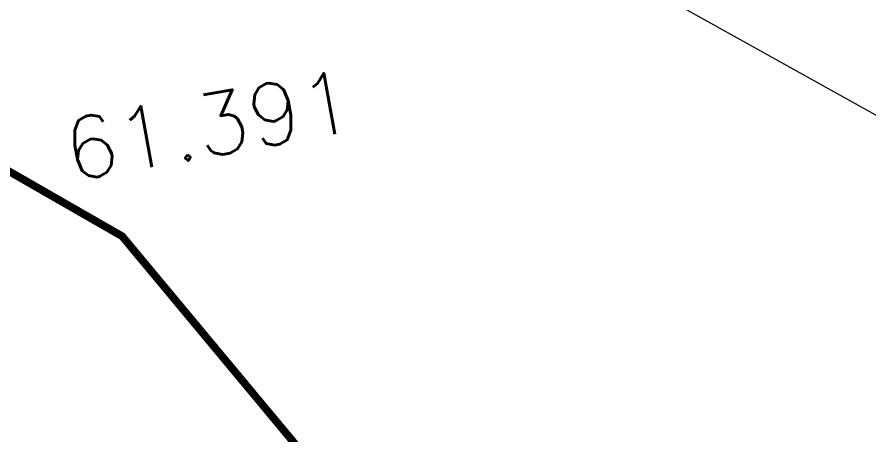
# Model space of a CAD drawing. Header units: inches. Extents: x 350994 to 353538, y 1581369 to 1583842.
# Drawn here: x 351501.32 to 351512.32, y 1583707.79 to 1583713.19 of the extents above; entities that cross this region are included whole.
import ezdxf
from ezdxf.enums import TextEntityAlignment as Align

# ---------------------------------------------------------------- set-up
doc = ezdxf.new("R2010")
doc.units = ezdxf.units.IN
doc.header["$MEASUREMENT"] = 0
doc.linetypes.add('1', pattern=[0])
for name, color, linetype in [('EP TF', 5, 'Continuous'), ('LEVELS', 184, 'Continuous'), ("ROAD'S", 1, '1')]:
    doc.layers.add(name, color=color, linetype=linetype)
doc.styles.add('ROMANS', font='ROMANS.shx')
doc.styles.get("Standard").update_dxf_attribs({"font": 'arial.ttf'})
doc.linetypes.add('SILT_FENCE', pattern='A,0.5,-0.2,["EP",Standard,S=0.1,R=0,X=-0.1,Y=-0.05],-0.2', length=0.9)

msp = doc.modelspace()

# ---------------------------------------------------------------- linework, layer by layer
at = {"layer": 'EP TF', "color": 252, "linetype": 'SILT_FENCE', "lineweight": 5, "ltscale": 6, "elevation": 90.11}
msp.add_lwpolyline([(351516.056, 1583709.891), (351469.036, 1583736.09)], dxfattribs=at)
at = {"layer": "ROAD'S", "lineweight": 5, "const_width": 0.1}
msp.add_lwpolyline([(351407.712, 1583771.956), (351410.312, 1583760.715), (351413.783, 1583755.262), (351418.763, 1583751.537), (351442.467, 1583741.714), (351471.404, 1583728.335), (351502.68, 1583710.36), (351506.007, 1583706.359), (351506.007, 1583702.901), (351506.007, 1583702.901), (351506.007, 1583702.901), (351478.923, 1583606.277), (351449.656, 1583503.707), (351424.224, 1583415.141), (351424.224, 1583415.141), (351421.552, 1583405.513)], dxfattribs=at)

# ---------------------------------------------------------------- texts
at = {"layer": 'LEVELS', "lineweight": 9, "style": 'ROMANS'}
msp.add_text('61.391', height=0.8, rotation=10.2158, dxfattribs=at).set_placement((351503.801, 1583711.793, -28.331), align=Align.MIDDLE_CENTER)

doc.saveas('drawing.dxf')
